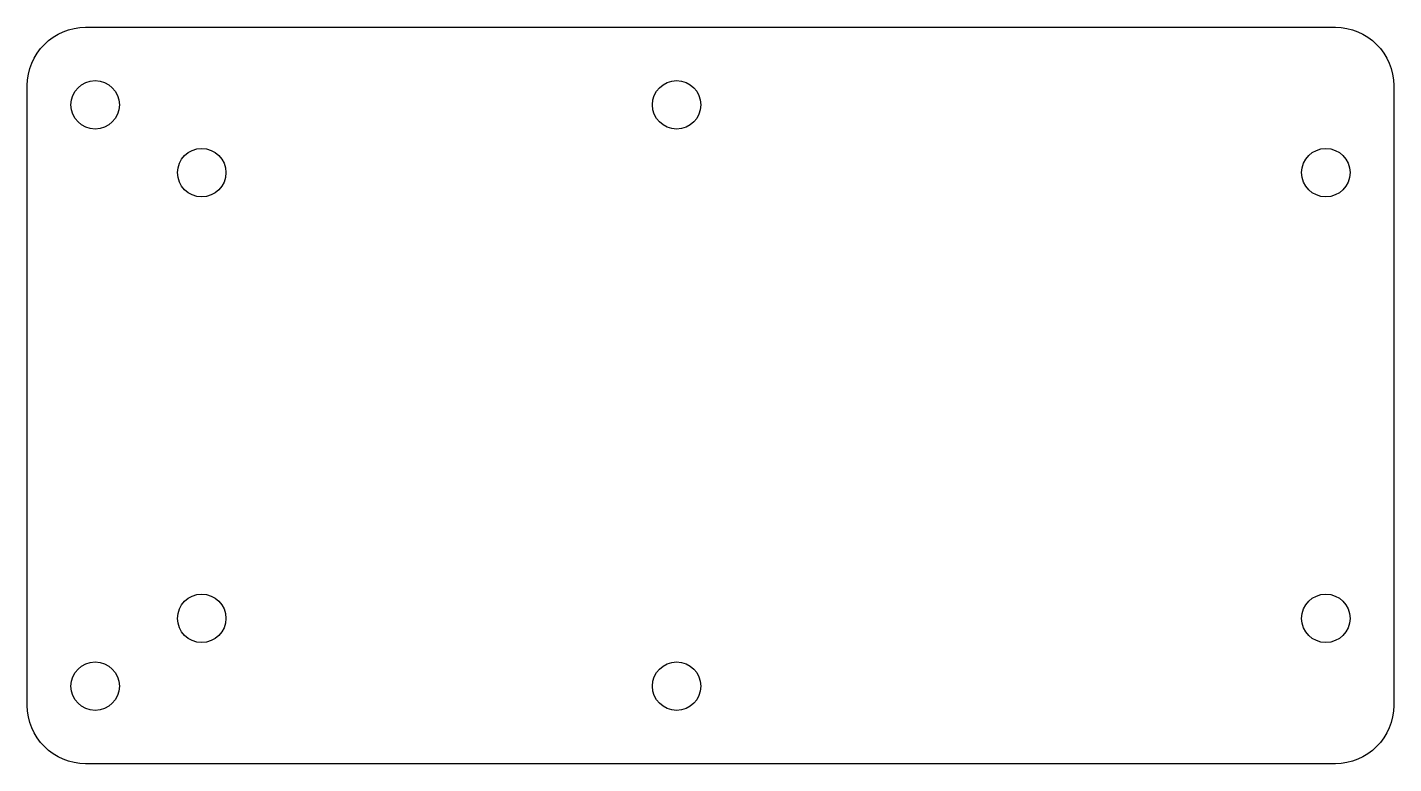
# Model space of a CAD drawing. Header units: millimetres. Extents: x 7.5 to 78, y 0 to 38.
import ezdxf

# ---------------------------------------------------------------- set-up
doc = ezdxf.new("R2010")
doc.units = ezdxf.units.MM
doc.layers.get('0').update_dxf_attribs({"linetype": 'CONTINUOUS'})

msp = doc.modelspace()

# ---------------------------------------------------------------- linework, layer by layer
msp.add_lwpolyline([(75, 38, -0.414214), (78, 35), (78, 3, -0.414214), (75, 0), (10.5, 0, -0.414214), (7.5, 3), (7.5, 35, -0.414214), (10.5, 38)], format="xyb", close=True)
for centre in [(11, 34), (41, 34), (16.5, 30.5), (74.5, 30.5), (16.5, 7.5), (74.5, 7.5), (11, 4), (41, 4)]:
    msp.add_circle(centre, 1.25)

doc.saveas('drawing.dxf')
